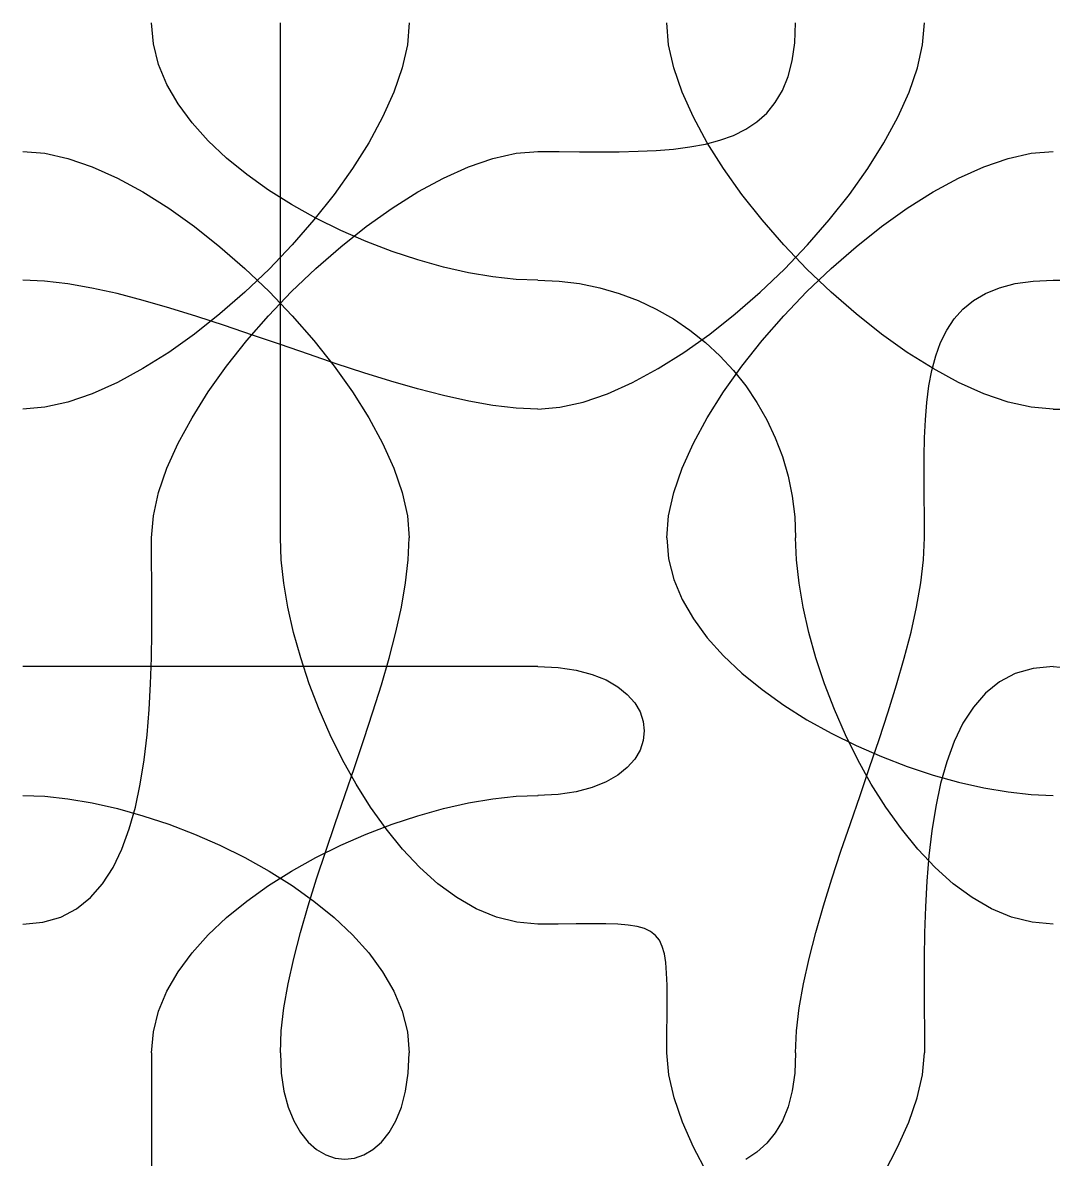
# Model space of a CAD drawing. Header units: metres. Extents: x -250 to 250, y -250 to 250.
# Drawn here: x -200 to -100, y 139.7 to 250 of the extents above; entities that cross this region are included whole.
import ezdxf

# ---------------------------------------------------------------- set-up
doc = ezdxf.new("R2010")
doc.units = ezdxf.units.M

msp = doc.modelspace()

# ---------------------------------------------------------------- linework, layer by layer
for p, q in [((-187.32608, 247.95746, -519.61523), (-187.49998, 250.00012, -519.61523)), ((-174.99991, 247.87415, -519.61523), (-174.99991, 250.00012, -519.61523)), ((-162.5, 250, -519.61523), (-162.6739, 247.8667, -519.61523)), ((-137.32608, 247.86682, -519.61523), (-137.49998, 250.00012, -519.61523)), ((-125.08328, 248.04791, -519.61523), (-125, 249.99994, -519.61523)), ((-112.67384, 247.86682, -519.61523), (-112.49992, 250.00012, -519.61523)), ((-186.82123, 245.95886, -519.61523), (-187.32608, 247.95746, -519.61523)), ((-174.99992, 245.63007, -519.61523), (-174.99991, 247.87415, -519.61523)), ((-162.6739, 247.8667, -519.61523), (-163.17874, 245.60876, -519.61523)), ((-136.82124, 245.60883, -519.61523), (-137.32608, 247.86682, -519.61523)), ((-125.32875, 246.30872, -519.61523), (-125.08328, 248.04791, -519.61523)), ((-113.178696, 245.60883, -519.61523), (-112.67384, 247.86682, -519.61523)), ((-125.72984, 244.77014, -519.61523), (-125.32875, 246.30872, -519.61523)), ((-186.01077, 244.01086, -519.61523), (-186.82123, 245.95886, -519.61523)), ((-174.99994, 243.281, -519.61523), (-174.99992, 245.63007, -519.61523)), ((-163.17874, 245.60876, -519.61523), (-163.98921, 243.2514, -519.61523)), ((-136.01077, 243.25146, -519.61523), (-136.82124, 245.60883, -519.61523)), ((-113.98917, 243.25146, -519.61523), (-113.178696, 245.60883, -519.61523)), ((-184.91998, 242.12006, -519.61523), (-186.01077, 244.01086, -519.61523)), ((-126.28, 243.41998, -519.61523), (-125.72984, 244.77014, -519.61523)), ((-174.99994, 240.84003, -519.61523), (-174.99994, 243.281, -519.61523)), ((-163.98921, 243.2514, -519.61523), (-165.07999, 240.82, -519.61523)), ((-134.92, 240.82007, -519.61523), (-136.01077, 243.25146, -519.61523)), ((-126.97266, 242.2461, -519.61523), (-126.28, 243.41998, -519.61523)), ((-115.079956, 240.82007, -519.61523), (-113.98917, 243.25146, -519.61523)), ((-183.5742, 240.29303, -519.61523), (-184.91998, 242.12006, -519.61523)), ((-127.801254, 241.23627, -519.61523), (-126.97266, 242.2461, -519.61523)), ((-174.99994, 238.32031, -519.61523), (-174.99994, 240.84003, -519.61523)), ((-165.07999, 240.82, -519.61523), (-166.42577, 238.33984, -519.61523)), ((-133.57422, 238.3399, -519.61523), (-134.92, 240.82007, -519.61523)), ((-128.75922, 240.3783, -519.61523), (-127.801254, 241.23627, -519.61523)), ((-116.425735, 238.3399, -519.61523), (-115.079956, 240.82007, -519.61523)), ((-181.99873, 238.53632, -519.61523), (-183.5742, 240.29303, -519.61523)), ((-131.03703, 239.06927, -519.61523), (-129.84, 239.66003, -519.61523)), ((-129.84, 239.66003, -519.61523), (-128.75922, 240.3783, -519.61523)), ((-180.2189, 236.85645, -519.61523), (-181.99873, 238.53632, -519.61523)), ((-174.99995, 235.73499, -519.61523), (-174.99994, 238.32031, -519.61523)), ((-166.42577, 238.33984, -519.61523), (-168.00124, 235.83624, -519.61523)), ((-133.7536, 238.22144, -519.61523), (-132.34375, 238.59381, -519.61523)), ((-131.99875, 235.8363, -519.61523), (-133.57422, 238.3399, -519.61523)), ((-132.34375, 238.59381, -519.61523), (-131.03703, 239.06927, -519.61523)), ((-118.001205, 235.8363, -519.61523), (-116.425735, 238.3399, -519.61523)), ((-200, 237.5, -519.61523), (-197.86673, 237.32611, -519.61523)), ((-197.86673, 237.32611, -519.61523), (-195.60875, 236.82129, -519.61523)), ((-154.39122, 236.82153, -519.61523), (-152.13324, 237.32642, -519.61523)), ((-152.13324, 237.32642, -519.61523), (-149.99995, 237.50037, -519.61523)), ((-150, 237.5, -519.61523), (-147.95734, 237.49268, -519.61523)), ((-147.95734, 237.49268, -519.61523), (-145.95874, 237.47876, -519.61523)), ((-145.95874, 237.47876, -519.61523), (-144.01077, 237.47046, -519.61523)), ((-144.01077, 237.47046, -519.61523), (-142.12, 237.47998, -519.61523)), ((-142.12, 237.47998, -519.61523), (-140.29297, 237.51953, -519.61523)), ((-140.29297, 237.51953, -519.61523), (-138.53625, 237.60126, -519.61523)), ((-138.53625, 237.60126, -519.61523), (-136.85641, 237.73737, -519.61523)), ((-136.85641, 237.73737, -519.61523), (-135.26001, 237.94, -519.61523)), ((-135.26001, 237.94, -519.61523), (-133.7536, 238.22144, -519.61523)), ((-104.391235, 236.82153, -519.61523), (-102.133255, 237.32642, -519.61523)), ((-102.133255, 237.32642, -519.61523), (-99.99997, 237.50037, -519.61523)), ((-195.60875, 236.82129, -519.61523), (-193.2514, 236.0108, -519.61523)), ((-178.25998, 235.26001, -519.61523), (-180.2189, 236.85645, -519.61523)), ((-156.74857, 236.01105, -519.61523), (-154.39122, 236.82153, -519.61523)), ((-106.74858, 236.01105, -519.61523), (-104.391235, 236.82153, -519.61523)), ((-193.2514, 236.0108, -519.61523), (-190.82, 234.92004, -519.61523)), ((-176.14734, 233.7536, -519.61523), (-178.25998, 235.26001, -519.61523)), ((-174.99997, 233.09717, -519.61523), (-174.99995, 235.73499, -519.61523)), ((-168.00124, 235.83624, -519.61523), (-169.78108, 233.33453, -519.61523)), ((-159.17998, 234.92023, -519.61523), (-156.74857, 236.01105, -519.61523)), ((-130.2189, 233.3346, -519.61523), (-131.99875, 235.8363, -519.61523)), ((-119.78105, 233.3346, -519.61523), (-118.001205, 235.8363, -519.61523)), ((-109.17999, 234.92023, -519.61523), (-106.74858, 236.01105, -519.61523)), ((-190.82, 234.92004, -519.61523), (-188.33984, 233.57428, -519.61523)), ((-161.66014, 233.5744, -519.61523), (-159.17998, 234.92023, -519.61523)), ((-111.66016, 233.5744, -519.61523), (-109.17999, 234.92023, -519.61523)), ((-188.33984, 233.57428, -519.61523), (-185.83624, 231.99884, -519.61523)), ((-173.90625, 232.34375, -519.61523), (-176.14734, 233.7536, -519.61523)), ((-174.99997, 230.41998, -519.61523), (-174.99997, 233.09717, -519.61523)), ((-169.78108, 233.33453, -519.61523), (-171.73999, 230.85999, -519.61523)), ((-164.16374, 231.9989, -519.61523), (-161.66014, 233.5744, -519.61523)), ((-128.26, 230.86005, -519.61523), (-130.2189, 233.3346, -519.61523)), ((-121.73996, 230.86005, -519.61523), (-119.78105, 233.3346, -519.61523)), ((-114.16376, 231.9989, -519.61523), (-111.66016, 233.5744, -519.61523)), ((-185.83624, 231.99884, -519.61523), (-183.33453, 230.219, -519.61523)), ((-171.56203, 231.03705, -519.61523), (-173.90625, 232.34375, -519.61523)), ((-166.66547, 230.21906, -519.61523), (-164.16374, 231.9989, -519.61523)), ((-116.66548, 230.21906, -519.61523), (-114.16376, 231.9989, -519.61523)), ((-171.73999, 230.85999, -519.61523), (-173.85265, 228.43799, -519.61523)), ((-169.14, 229.84003, -519.61523), (-171.56203, 231.03705, -519.61523)), ((-126.14734, 228.43799, -519.61523), (-128.26, 230.86005, -519.61523)), ((-123.852615, 228.43799, -519.61523), (-121.73996, 230.86005, -519.61523)), ((-183.33453, 230.219, -519.61523), (-180.86, 228.26007, -519.61523)), ((-174.99997, 227.71655, -519.61523), (-174.99997, 230.41998, -519.61523)), ((-169.14, 228.26013, -519.61523), (-166.66547, 230.21906, -519.61523)), ((-166.66547, 228.75922, -519.61523), (-169.14, 229.84003, -519.61523)), ((-119.140015, 228.26013, -519.61523), (-116.66548, 230.21906, -519.61523)), ((-173.85265, 228.43799, -519.61523), (-176.09373, 226.09381, -519.61523)), ((-164.16374, 227.80127, -519.61523), (-166.66547, 228.75922, -519.61523)), ((-123.90625, 226.09375, -519.61523), (-126.14734, 228.43799, -519.61523)), ((-126.09372, 226.09375, -519.61523), (-123.852615, 228.43799, -519.61523)), ((-180.86, 228.26007, -519.61523), (-178.43796, 226.1474, -519.61523)), ((-174.99998, 225, -519.61523), (-174.99997, 227.71655, -519.61523)), ((-171.56203, 226.14746, -519.61523), (-169.14, 228.26013, -519.61523)), ((-161.66016, 226.97266, -519.61523), (-164.16374, 227.80127, -519.61523)), ((-121.56204, 226.14746, -519.61523), (-119.140015, 228.26013, -519.61523)), ((-159.18001, 226.28003, -519.61523), (-161.66016, 226.97266, -519.61523)), ((-156.7486, 225.72986, -519.61523), (-159.18001, 226.28003, -519.61523)), ((-178.43796, 226.1474, -519.61523), (-176.09375, 223.90631, -519.61523)), ((-176.09373, 226.09381, -519.61523), (-178.43796, 223.85272, -519.61523)), ((-173.90625, 223.90637, -519.61523), (-171.56203, 226.14746, -519.61523)), ((-154.39125, 225.32874, -519.61523), (-156.7486, 225.72986, -519.61523)), ((-152.13329, 225.08325, -519.61523), (-154.39125, 225.32874, -519.61523)), ((-150, 225, -519.61523), (-152.13329, 225.08325, -519.61523)), ((-128.43794, 223.85266, -519.61523), (-126.09372, 226.09375, -519.61523)), ((-123.906265, 223.90637, -519.61523), (-121.56204, 226.14746, -519.61523)), ((-121.56203, 223.85266, -519.61523), (-123.90625, 226.09375, -519.61523)), ((-197.87402, 224.9096, -519.61523), (-199.99997, 225.00024, -519.61523)), ((-195.62997, 224.6502, -519.61523), (-197.87402, 224.9096, -519.61523)), ((-193.28091, 224.24084, -519.61523), (-195.62997, 224.6502, -519.61523)), ((-190.83997, 223.7002, -519.61523), (-193.28091, 224.24084, -519.61523)), ((-175, 222.28345, -519.61523), (-174.99998, 225, -519.61523)), ((-150, 225, -519.61523), (-147.95734, 224.91675, -519.61523)), ((-147.95734, 224.91675, -519.61523), (-145.95874, 224.67126, -519.61523)), ((-145.95874, 224.67126, -519.61523), (-144.01077, 224.27014, -519.61523)), ((-144.01077, 224.27014, -519.61523), (-142.12, 223.71997, -519.61523)), ((-106.579895, 223.72021, -519.61523), (-105.22974, 224.27039, -519.61523)), ((-105.22974, 224.27039, -519.61523), (-103.69113, 224.67151, -519.61523)), ((-103.69113, 224.67151, -519.61523), (-101.951904, 224.91699, -519.61523)), ((-101.951904, 224.91699, -519.61523), (-99.99986, 225.0003, -519.61523)), ((-100, 225, -519.61523), (-97.87407, 225, -519.61523)), ((-188.32028, 223.04706, -519.61523), (-190.83997, 223.7002, -519.61523)), ((-185.73499, 222.30017, -519.61523), (-188.32028, 223.04706, -519.61523)), ((-178.43796, 223.85272, -519.61523), (-180.85999, 221.74005, -519.61523)), ((-176.14734, 221.56213, -519.61523), (-173.90625, 223.90637, -519.61523)), ((-176.09375, 223.90631, -519.61523), (-173.85265, 221.56207, -519.61523)), ((-142.12, 223.71997, -519.61523), (-140.29297, 223.02734, -519.61523)), ((-140.29297, 223.02734, -519.61523), (-138.53625, 222.19873, -519.61523)), ((-130.85997, 221.73999, -519.61523), (-128.43794, 223.85266, -519.61523)), ((-126.147354, 221.56213, -519.61523), (-123.906265, 223.90637, -519.61523)), ((-119.14, 221.73999, -519.61523), (-121.56203, 223.85266, -519.61523)), ((-108.76367, 222.19891, -519.61523), (-107.753815, 223.02753, -519.61523)), ((-107.753815, 223.02753, -519.61523), (-106.579895, 223.72021, -519.61523)), ((-183.09717, 221.47827, -519.61523), (-185.73499, 222.30017, -519.61523)), ((-175, 219.58002, -519.61523), (-175, 222.28345, -519.61523)), ((-138.53625, 222.19873, -519.61523), (-136.85641, 221.24078, -519.61523)), ((-109.62164, 221.2409, -519.61523), (-108.76367, 222.19891, -519.61523)), ((-180.85999, 221.74005, -519.61523), (-183.3345, 219.78113, -519.61523)), ((-180.41998, 220.60016, -519.61523), (-183.09717, 221.47827, -519.61523)), ((-178.26, 219.14008, -519.61523), (-176.14734, 221.56213, -519.61523)), ((-173.85265, 221.56207, -519.61523), (-171.73999, 219.14008, -519.61523)), ((-136.85641, 221.24078, -519.61523), (-135.26001, 220.16003, -519.61523)), ((-133.3345, 219.78107, -519.61523), (-130.85997, 221.73999, -519.61523)), ((-128.26001, 219.14008, -519.61523), (-126.147354, 221.56213, -519.61523)), ((-116.66547, 219.78107, -519.61523), (-119.14, 221.73999, -519.61523)), ((-110.339935, 220.1601, -519.61523), (-109.62164, 221.2409, -519.61523)), ((-183.3345, 219.78113, -519.61523), (-185.83621, 218.00128, -519.61523)), ((-177.71655, 219.68451, -519.61523), (-180.41998, 220.60016, -519.61523)), ((-174.99998, 218.75012, -519.61523), (-177.71655, 219.68451, -519.61523)), ((-175, 216.90283, -519.61523), (-175, 219.58002, -519.61523)), ((-135.83623, 218.00122, -519.61523), (-133.3345, 219.78107, -519.61523)), ((-135.26001, 220.16003, -519.61523), (-133.7536, 218.96301, -519.61523)), ((-114.16374, 218.00122, -519.61523), (-116.66547, 219.78107, -519.61523)), ((-110.930725, 218.96307, -519.61523), (-110.339935, 220.1601, -519.61523)), ((-180.2189, 216.66553, -519.61523), (-178.26, 219.14008, -519.61523)), ((-172.28342, 217.81573, -519.61523), (-174.99998, 218.75012, -519.61523)), ((-171.73999, 219.14008, -519.61523), (-169.78108, 216.66553, -519.61523)), ((-133.7536, 218.96301, -519.61523), (-132.34375, 217.65631, -519.61523)), ((-130.21892, 216.66553, -519.61523), (-128.26001, 219.14008, -519.61523)), ((-111.406204, 217.65631, -519.61523), (-110.930725, 218.96307, -519.61523)), ((-185.83621, 218.00128, -519.61523), (-188.33981, 216.42584, -519.61523)), ((-169.57999, 216.90009, -519.61523), (-172.28342, 217.81573, -519.61523)), ((-138.33983, 216.42572, -519.61523), (-135.83623, 218.00122, -519.61523)), ((-132.34375, 217.65631, -519.61523), (-131.03703, 216.24646, -519.61523)), ((-111.66016, 216.42572, -519.61523), (-114.16374, 218.00122, -519.61523)), ((-111.77855, 216.24646, -519.61523), (-111.406204, 217.65631, -519.61523)), ((-188.33981, 216.42584, -519.61523), (-190.81995, 215.08008, -519.61523)), ((-181.99875, 214.16382, -519.61523), (-180.2189, 216.66553, -519.61523)), ((-175, 214.26501, -519.61523), (-175, 216.90283, -519.61523)), ((-169.78108, 216.66553, -519.61523), (-168.00124, 214.16382, -519.61523)), ((-166.9028, 216.02197, -519.61523), (-169.57999, 216.90009, -519.61523)), ((-140.81999, 215.07996, -519.61523), (-138.33983, 216.42572, -519.61523)), ((-131.99876, 214.16382, -519.61523), (-130.21892, 216.66553, -519.61523)), ((-131.03703, 216.24646, -519.61523), (-129.84, 214.74005, -519.61523)), ((-112.05997, 214.74005, -519.61523), (-111.77855, 216.24646, -519.61523)), ((-109.18001, 215.07996, -519.61523), (-111.66016, 216.42572, -519.61523)), ((-164.26498, 215.20007, -519.61523), (-166.9028, 216.02197, -519.61523)), ((-161.67967, 214.45319, -519.61523), (-164.26498, 215.20007, -519.61523)), ((-190.81995, 215.08008, -519.61523), (-193.25136, 213.98932, -519.61523)), ((-183.57422, 211.66022, -519.61523), (-181.99875, 214.16382, -519.61523)), ((-175, 211.67972, -519.61523), (-175, 214.26501, -519.61523)), ((-168.00124, 214.16382, -519.61523), (-166.42577, 211.66022, -519.61523)), ((-159.15999, 213.80005, -519.61523), (-161.67967, 214.45319, -519.61523)), ((-143.2514, 213.9892, -519.61523), (-140.81999, 215.07996, -519.61523)), ((-133.57423, 211.66022, -519.61523), (-131.99876, 214.16382, -519.61523)), ((-129.84, 214.74005, -519.61523), (-128.75922, 213.14368, -519.61523)), ((-112.262634, 213.14362, -519.61523), (-112.05997, 214.74005, -519.61523)), ((-106.7486, 213.9892, -519.61523), (-109.18001, 215.07996, -519.61523)), ((-195.6087, 213.17883, -519.61523), (-197.86667, 212.67401, -519.61523)), ((-193.25136, 213.98932, -519.61523), (-195.6087, 213.17883, -519.61523)), ((-156.71906, 213.2594, -519.61523), (-159.15999, 213.80005, -519.61523)), ((-154.37, 212.85004, -519.61523), (-156.71906, 213.2594, -519.61523)), ((-147.86671, 212.67389, -519.61523), (-145.60875, 213.17871, -519.61523)), ((-145.60875, 213.17871, -519.61523), (-143.2514, 213.9892, -519.61523)), ((-128.75922, 213.14368, -519.61523), (-127.801254, 211.46384, -519.61523)), ((-112.39873, 211.46378, -519.61523), (-112.262634, 213.14362, -519.61523)), ((-104.39125, 213.17871, -519.61523), (-106.7486, 213.9892, -519.61523)), ((-102.133286, 212.67389, -519.61523), (-104.39125, 213.17871, -519.61523)), ((-197.86667, 212.67401, -519.61523), (-199.99994, 212.50012, -519.61523)), ((-152.12593, 212.59064, -519.61523), (-154.37, 212.85004, -519.61523)), ((-150, 212.5, -519.61523), (-152.12593, 212.59064, -519.61523)), ((-150, 212.5, -519.61523), (-147.86671, 212.67389, -519.61523)), ((-100, 212.5, -519.61523), (-102.133286, 212.67389, -519.61523)), ((-100, 212.5, -519.61523), (-97.87407, 212.5, -519.61523)), ((-184.92, 209.18005, -519.61523), (-183.57422, 211.66022, -519.61523)), ((-175, 209.16003, -519.61523), (-175, 211.67972, -519.61523)), ((-166.42577, 211.66022, -519.61523), (-165.07999, 209.18005, -519.61523)), ((-134.92001, 209.18005, -519.61523), (-133.57423, 211.66022, -519.61523)), ((-127.801254, 211.46384, -519.61523), (-126.97266, 209.70712, -519.61523)), ((-112.48045, 209.70703, -519.61523), (-112.39873, 211.46378, -519.61523)), ((-126.97266, 209.70712, -519.61523), (-126.28, 207.8801, -519.61523)), ((-112.51999, 207.88, -519.61523), (-112.48045, 209.70703, -519.61523)), ((-186.01077, 206.74863, -519.61523), (-184.92, 209.18005, -519.61523)), ((-175, 206.71909, -519.61523), (-175, 209.16003, -519.61523)), ((-165.07999, 209.18005, -519.61523), (-163.98921, 206.74866, -519.61523)), ((-136.01079, 206.74863, -519.61523), (-134.92001, 209.18005, -519.61523)), ((-126.28, 207.8801, -519.61523), (-125.72984, 205.98932, -519.61523)), ((-112.529526, 205.98923, -519.61523), (-112.51999, 207.88, -519.61523)), ((-186.82126, 204.39127, -519.61523), (-186.01077, 206.74863, -519.61523)), ((-175, 204.37003, -519.61523), (-175, 206.71909, -519.61523)), ((-163.98921, 206.74866, -519.61523), (-163.17874, 204.39133, -519.61523)), ((-136.82126, 204.39127, -519.61523), (-136.01079, 206.74863, -519.61523)), ((-125.72984, 205.98932, -519.61523), (-125.32875, 204.04135, -519.61523)), ((-112.52124, 204.04126, -519.61523), (-112.529526, 205.98923, -519.61523)), ((-187.3261, 202.1333, -519.61523), (-186.82126, 204.39127, -519.61523)), ((-175, 202.12595, -519.61523), (-175, 204.37003, -519.61523)), ((-163.17874, 204.39133, -519.61523), (-162.6739, 202.13336, -519.61523)), ((-137.3261, 202.1333, -519.61523), (-136.82126, 204.39127, -519.61523)), ((-125.32875, 204.04135, -519.61523), (-125.08328, 202.04276, -519.61523)), ((-112.50734, 202.04266, -519.61523), (-112.52124, 204.04126, -519.61523)), ((-187.5, 200, -519.61523), (-187.3261, 202.1333, -519.61523)), ((-175, 200, -519.61523), (-175, 202.12595, -519.61523)), ((-162.6739, 202.13336, -519.61523), (-162.5, 200.00009, -519.61523)), ((-137.5, 200, -519.61523), (-137.3261, 202.1333, -519.61523)), ((-125.08328, 202.04276, -519.61523), (-125, 200.00012, -519.61523)), ((-112.5, 200, -519.61523), (-112.50734, 202.04266, -519.61523)), ((-187.49261, 197.86694, -519.61523), (-187.49997, 200.00024, -519.61523)), ((-174.9167, 197.86694, -519.61523), (-174.99998, 200.00024, -519.61523)), ((-162.59053, 197.87433, -519.61523), (-162.4999, 200.0003, -519.61523)), ((-137.5, 200, -519.61523), (-137.3261, 197.95734, -519.61523)), ((-124.9167, 197.86694, -519.61523), (-124.999985, 200.00024, -519.61523)), ((-112.59061, 197.87433, -519.61523), (-112.49997, 200.0003, -519.61523)), ((-187.47873, 195.60895, -519.61523), (-187.49261, 197.86694, -519.61523)), ((-174.67123, 195.60895, -519.61523), (-174.9167, 197.86694, -519.61523)), ((-162.84991, 195.63025, -519.61523), (-162.59053, 197.87433, -519.61523)), ((-137.3261, 197.95734, -519.61523), (-136.82126, 195.95874, -519.61523)), ((-124.671234, 195.60895, -519.61523), (-124.9167, 197.86694, -519.61523)), ((-112.84999, 195.63025, -519.61523), (-112.59061, 197.87433, -519.61523)), ((-187.47044, 193.25159, -519.61523), (-187.47873, 195.60895, -519.61523)), ((-174.27014, 193.25159, -519.61523), (-174.67123, 195.60895, -519.61523)), ((-163.2593, 193.28116, -519.61523), (-162.84991, 195.63025, -519.61523)), ((-136.82126, 195.95874, -519.61523), (-136.01079, 194.01077, -519.61523)), ((-124.27014, 193.25159, -519.61523), (-124.671234, 195.60895, -519.61523)), ((-113.25937, 193.28116, -519.61523), (-112.84999, 195.63025, -519.61523)), ((-187.47998, 190.82016, -519.61523), (-187.47044, 193.25159, -519.61523)), ((-173.71999, 190.82016, -519.61523), (-174.27014, 193.25159, -519.61523)), ((-163.79993, 190.84021, -519.61523), (-163.2593, 193.28116, -519.61523)), ((-136.01079, 194.01077, -519.61523), (-134.92001, 192.12, -519.61523)), ((-123.719986, 190.82016, -519.61523), (-124.27014, 193.25159, -519.61523)), ((-113.8, 190.84021, -519.61523), (-113.25937, 193.28116, -519.61523)), ((-134.92001, 192.12, -519.61523), (-133.57423, 190.29297, -519.61523)), ((-187.5195, 188.34, -519.61523), (-187.47998, 190.82016, -519.61523)), ((-173.02733, 188.34, -519.61523), (-173.71999, 190.82016, -519.61523)), ((-164.45306, 188.3205, -519.61523), (-163.79993, 190.84021, -519.61523)), ((-133.57423, 190.29297, -519.61523), (-131.99876, 188.53625, -519.61523)), ((-123.02733, 188.34, -519.61523), (-123.719986, 190.82016, -519.61523)), ((-114.453125, 188.3205, -519.61523), (-113.8, 190.84021, -519.61523)), ((-187.60123, 185.8364, -519.61523), (-187.5195, 188.34, -519.61523)), ((-172.19873, 185.8364, -519.61523), (-173.02733, 188.34, -519.61523)), ((-165.19995, 185.73517, -519.61523), (-164.45306, 188.3205, -519.61523)), ((-131.99876, 188.53625, -519.61523), (-130.21892, 186.85641, -519.61523)), ((-122.19873, 185.8364, -519.61523), (-123.02733, 188.34, -519.61523)), ((-115.2, 185.73517, -519.61523), (-114.453125, 188.3205, -519.61523)), ((-197.87402, 187.50021, -519.61523), (-199.99997, 187.50024, -519.61523)), ((-195.62997, 187.50018, -519.61523), (-197.87402, 187.50021, -519.61523)), ((-193.28091, 187.50015, -519.61523), (-195.62997, 187.50018, -519.61523)), ((-190.83997, 187.50012, -519.61523), (-193.28091, 187.50015, -519.61523)), ((-188.32028, 187.50009, -519.61523), (-190.83997, 187.50012, -519.61523)), ((-185.73499, 187.50006, -519.61523), (-188.32028, 187.50009, -519.61523)), ((-183.09717, 187.50003, -519.61523), (-185.73499, 187.50006, -519.61523)), ((-180.41998, 187.5, -519.61523), (-183.09717, 187.50003, -519.61523)), ((-177.71655, 187.5, -519.61523), (-180.41998, 187.5, -519.61523)), ((-174.99998, 187.5, -519.61523), (-177.71655, 187.5, -519.61523)), ((-172.28342, 187.5, -519.61523), (-174.99998, 187.5, -519.61523)), ((-169.57999, 187.5, -519.61523), (-172.28342, 187.5, -519.61523)), ((-166.9028, 187.5, -519.61523), (-169.57999, 187.5, -519.61523)), ((-164.26498, 187.5, -519.61523), (-166.9028, 187.5, -519.61523)), ((-161.67967, 187.5, -519.61523), (-164.26498, 187.5, -519.61523)), ((-159.15999, 187.5, -519.61523), (-161.67967, 187.5, -519.61523)), ((-156.71906, 187.5, -519.61523), (-159.15999, 187.5, -519.61523)), ((-154.37, 187.5, -519.61523), (-156.71906, 187.5, -519.61523)), ((-152.12593, 187.5, -519.61523), (-154.37, 187.5, -519.61523)), ((-150, 187.5, -519.61523), (-152.12593, 187.5, -519.61523)), ((-150, 187.5, -519.61523), (-148.04062, 187.4094, -519.61523)), ((-148.04062, 187.4094, -519.61523), (-146.28749, 187.15002, -519.61523)), ((-146.28749, 187.15002, -519.61523), (-144.74062, 186.74066, -519.61523)), ((-144.74062, 186.74066, -519.61523), (-143.4, 186.20004, -519.61523)), ((-130.21892, 186.85641, -519.61523), (-128.26001, 185.26001, -519.61523)), ((-103.69124, 186.82126, -519.61523), (-105.22983, 186.0108, -519.61523)), ((-101.95203, 187.32611, -519.61523), (-103.69124, 186.82126, -519.61523)), ((-100, 187.5, -519.61523), (-101.95203, 187.32611, -519.61523)), ((-100, 187.5, -519.61523), (-97.95735, 187.32611, -519.61523)), ((-187.73732, 183.33466, -519.61523), (-187.60123, 185.8364, -519.61523)), ((-171.24077, 183.33466, -519.61523), (-172.19873, 185.8364, -519.61523)), ((-166.02184, 183.09735, -519.61523), (-165.19995, 185.73517, -519.61523)), ((-143.4, 186.20004, -519.61523), (-142.26562, 185.54694, -519.61523)), ((-142.26562, 185.54694, -519.61523), (-141.3375, 184.80008, -519.61523)), ((-121.24077, 183.33466, -519.61523), (-122.19873, 185.8364, -519.61523)), ((-116.02188, 183.09735, -519.61523), (-115.2, 185.73517, -519.61523)), ((-105.22983, 186.0108, -519.61523), (-106.57999, 184.92004, -519.61523)), ((-141.3375, 184.80008, -519.61523), (-140.61562, 183.97821, -519.61523)), ((-128.26001, 185.26001, -519.61523), (-126.147354, 183.7536, -519.61523)), ((-106.57999, 184.92004, -519.61523), (-107.75389, 183.57428, -519.61523)), ((-187.93997, 180.8601, -519.61523), (-187.73732, 183.33466, -519.61523)), ((-170.15999, 180.8601, -519.61523), (-171.24077, 183.33466, -519.61523)), ((-140.61562, 183.97821, -519.61523), (-140.09999, 183.1001, -519.61523)), ((-126.147354, 183.7536, -519.61523), (-123.906265, 182.34375, -519.61523)), ((-120.15999, 180.8601, -519.61523), (-121.24077, 183.33466, -519.61523)), ((-107.75389, 183.57428, -519.61523), (-108.76373, 181.99881, -519.61523)), ((-166.89996, 180.42014, -519.61523), (-166.02184, 183.09735, -519.61523)), ((-140.09999, 183.1001, -519.61523), (-139.79062, 182.18448, -519.61523)), ((-139.79062, 182.18448, -519.61523), (-139.6875, 181.25012, -519.61523)), ((-123.906265, 182.34375, -519.61523), (-121.56204, 181.03705, -519.61523)), ((-116.90001, 180.42014, -519.61523), (-116.02188, 183.09735, -519.61523)), ((-139.6875, 181.25012, -519.61523), (-139.79062, 180.31577, -519.61523)), ((-121.56204, 181.03705, -519.61523), (-119.140015, 179.84003, -519.61523)), ((-108.76373, 181.99881, -519.61523), (-109.621704, 180.21896, -519.61523)), ((-188.22139, 178.43808, -519.61523), (-187.93997, 180.8601, -519.61523)), ((-168.96295, 178.43808, -519.61523), (-170.15999, 180.8601, -519.61523)), ((-167.8156, 177.71667, -519.61523), (-166.89996, 180.42014, -519.61523)), ((-139.79062, 180.31577, -519.61523), (-140.09999, 179.40015, -519.61523)), ((-118.96295, 178.43808, -519.61523), (-120.15999, 180.8601, -519.61523)), ((-119.140015, 179.84003, -519.61523), (-116.66548, 178.75925, -519.61523)), ((-117.81564, 177.71667, -519.61523), (-116.90001, 180.42014, -519.61523)), ((-109.621704, 180.21896, -519.61523), (-110.33998, 178.26007, -519.61523)), ((-140.09999, 179.40015, -519.61523), (-140.61562, 178.52203, -519.61523)), ((-116.66548, 178.75925, -519.61523), (-114.16376, 177.8013, -519.61523)), ((-188.59373, 176.09384, -519.61523), (-188.22139, 178.43808, -519.61523)), ((-167.65623, 176.09384, -519.61523), (-168.96295, 178.43808, -519.61523)), ((-168.74997, 175.00009, -519.61523), (-167.8156, 177.71667, -519.61523)), ((-141.3375, 177.70016, -519.61523), (-142.26561, 176.95331, -519.61523)), ((-140.61562, 178.52203, -519.61523), (-141.3375, 177.70016, -519.61523)), ((-117.656235, 176.09384, -519.61523), (-118.96295, 178.43808, -519.61523)), ((-118.750015, 175.00009, -519.61523), (-117.81564, 177.71667, -519.61523)), ((-114.16376, 177.8013, -519.61523), (-111.66016, 176.97272, -519.61523)), ((-110.33998, 178.26007, -519.61523), (-110.930756, 176.14743, -519.61523)), ((-142.26561, 176.95331, -519.61523), (-143.39998, 176.3002, -519.61523)), ((-111.66016, 176.97272, -519.61523), (-109.17999, 176.28006, -519.61523)), ((-189.06921, 173.85275, -519.61523), (-188.59373, 176.09384, -519.61523)), ((-166.2464, 173.85275, -519.61523), (-167.65623, 176.09384, -519.61523)), ((-144.7406, 175.75961, -519.61523), (-146.28748, 175.35025, -519.61523)), ((-143.39998, 176.3002, -519.61523), (-144.7406, 175.75961, -519.61523)), ((-116.2464, 173.85275, -519.61523), (-117.656235, 176.09384, -519.61523)), ((-110.930756, 176.14743, -519.61523), (-111.40622, 173.90634, -519.61523)), ((-109.17999, 176.28006, -519.61523), (-106.74858, 175.72992, -519.61523)), ((-106.74858, 175.72992, -519.61523), (-104.391235, 175.32883, -519.61523)), ((-200, 175, -519.61523), (-197.86673, 174.91672, -519.61523)), ((-197.86673, 174.91672, -519.61523), (-195.60875, 174.67126, -519.61523)), ((-195.60875, 174.67126, -519.61523), (-193.2514, 174.27017, -519.61523)), ((-169.68434, 172.28351, -519.61523), (-168.74997, 175.00009, -519.61523)), ((-156.74857, 174.2703, -519.61523), (-154.39122, 174.67142, -519.61523)), ((-154.39122, 174.67142, -519.61523), (-152.13324, 174.91693, -519.61523)), ((-152.13324, 174.91693, -519.61523), (-149.99995, 175.00024, -519.61523)), ((-148.0406, 175.09091, -519.61523), (-149.99997, 175.0003, -519.61523)), ((-146.28748, 175.35025, -519.61523), (-148.0406, 175.09091, -519.61523)), ((-119.68439, 172.28351, -519.61523), (-118.750015, 175.00009, -519.61523)), ((-104.391235, 175.32883, -519.61523), (-102.133255, 175.08337, -519.61523)), ((-102.133255, 175.08337, -519.61523), (-99.99997, 175.00012, -519.61523)), ((-193.2514, 174.27017, -519.61523), (-190.82, 173.72003, -519.61523)), ((-190.82, 173.72003, -519.61523), (-188.33984, 173.02737, -519.61523)), ((-189.65999, 171.74008, -519.61523), (-189.06921, 173.85275, -519.61523)), ((-164.73999, 171.74008, -519.61523), (-166.2464, 173.85275, -519.61523)), ((-161.66014, 173.02744, -519.61523), (-159.17998, 173.72012, -519.61523)), ((-159.17998, 173.72012, -519.61523), (-156.74857, 174.2703, -519.61523)), ((-114.73999, 171.74008, -519.61523), (-116.2464, 173.85275, -519.61523)), ((-111.40622, 173.90634, -519.61523), (-111.778564, 171.56213, -519.61523)), ((-188.33984, 173.02737, -519.61523), (-185.83624, 172.19879, -519.61523)), ((-185.83624, 172.19879, -519.61523), (-183.33453, 171.24081, -519.61523)), ((-170.59998, 169.58005, -519.61523), (-169.68434, 172.28351, -519.61523)), ((-166.66547, 171.24084, -519.61523), (-164.16374, 172.19882, -519.61523)), ((-164.16374, 172.19882, -519.61523), (-161.66014, 173.02744, -519.61523)), ((-120.60002, 169.58005, -519.61523), (-119.68439, 172.28351, -519.61523)), ((-190.37827, 169.78116, -519.61523), (-189.65999, 171.74008, -519.61523)), ((-183.33453, 171.24081, -519.61523), (-180.86, 170.16003, -519.61523)), ((-169.14, 170.16003, -519.61523), (-166.66547, 171.24084, -519.61523)), ((-163.14359, 169.78116, -519.61523), (-164.73999, 171.74008, -519.61523)), ((-113.143585, 169.78116, -519.61523), (-114.73999, 171.74008, -519.61523)), ((-111.778564, 171.56213, -519.61523), (-112.05997, 169.1401, -519.61523)), ((-180.86, 170.16003, -519.61523), (-178.43796, 168.96301, -519.61523)), ((-171.56203, 168.96298, -519.61523), (-169.14, 170.16003, -519.61523)), ((-191.23624, 168.00131, -519.61523), (-190.37827, 169.78116, -519.61523)), ((-178.43796, 168.96301, -519.61523), (-176.09375, 167.65628, -519.61523)), ((-173.90625, 167.65625, -519.61523), (-171.56203, 168.96298, -519.61523)), ((-171.4781, 166.90286, -519.61523), (-170.59998, 169.58005, -519.61523)), ((-161.46375, 168.00131, -519.61523), (-163.14359, 169.78116, -519.61523)), ((-121.47815, 166.90286, -519.61523), (-120.60002, 169.58005, -519.61523)), ((-111.463745, 168.00131, -519.61523), (-113.143585, 169.78116, -519.61523)), ((-112.05997, 169.1401, -519.61523), (-112.26262, 166.66559, -519.61523)), ((-192.2461, 166.42584, -519.61523), (-191.23624, 168.00131, -519.61523)), ((-159.70703, 166.42584, -519.61523), (-161.46375, 168.00131, -519.61523)), ((-109.70703, 166.42584, -519.61523), (-111.463745, 168.00131, -519.61523)), ((-176.14734, 166.2464, -519.61523), (-173.90625, 167.65625, -519.61523)), ((-176.09375, 167.65628, -519.61523), (-173.85265, 166.24643, -519.61523)), ((-172.29999, 164.26505, -519.61523), (-171.4781, 166.90286, -519.61523)), ((-122.30002, 164.26505, -519.61523), (-121.47815, 166.90286, -519.61523)), ((-112.26262, 166.66559, -519.61523), (-112.39871, 164.16388, -519.61523)), ((-193.41998, 165.08005, -519.61523), (-192.2461, 166.42584, -519.61523)), ((-178.26, 164.73999, -519.61523), (-176.14734, 166.2464, -519.61523)), ((-173.85265, 166.24643, -519.61523), (-171.73999, 164.74002, -519.61523)), ((-157.88, 165.08005, -519.61523), (-159.70703, 166.42584, -519.61523)), ((-107.880005, 165.08005, -519.61523), (-109.70703, 166.42584, -519.61523)), ((-194.77014, 163.98926, -519.61523), (-193.41998, 165.08005, -519.61523)), ((-180.2189, 163.14359, -519.61523), (-178.26, 164.73999, -519.61523)), ((-171.73999, 164.74002, -519.61523), (-169.78108, 163.14362, -519.61523)), ((-155.98923, 163.98926, -519.61523), (-157.88, 165.08005, -519.61523)), ((-105.98923, 163.98926, -519.61523), (-107.880005, 165.08005, -519.61523)), ((-196.30875, 163.17877, -519.61523), (-194.77014, 163.98926, -519.61523)), ((-173.04686, 161.67972, -519.61523), (-172.29999, 164.26505, -519.61523)), ((-154.04126, 163.17877, -519.61523), (-155.98923, 163.98926, -519.61523)), ((-123.04689, 161.67972, -519.61523), (-122.30002, 164.26505, -519.61523)), ((-112.39871, 164.16388, -519.61523), (-112.48042, 161.66031, -519.61523)), ((-104.04126, 163.17877, -519.61523), (-105.98923, 163.98926, -519.61523)), ((-200, 162.5, -519.61523), (-198.04797, 162.67392, -519.61523)), ((-198.04797, 162.67392, -519.61523), (-196.30875, 163.17877, -519.61523)), ((-181.99875, 161.46375, -519.61523), (-180.2189, 163.14359, -519.61523)), ((-169.78108, 163.14362, -519.61523), (-168.00124, 161.46378, -519.61523)), ((-152.04266, 162.67392, -519.61523), (-154.04126, 163.17877, -519.61523)), ((-150, 162.5, -519.61523), (-152.04266, 162.67392, -519.61523)), ((-148.04794, 162.50754, -519.61523), (-149.99997, 162.50021, -519.61523)), ((-146.30873, 162.52142, -519.61523), (-148.04794, 162.50754, -519.61523)), ((-144.77014, 162.5297, -519.61523), (-146.30873, 162.52142, -519.61523)), ((-143.41998, 162.52014, -519.61523), (-144.77014, 162.5297, -519.61523)), ((-142.24608, 162.48059, -519.61523), (-143.41998, 162.52014, -519.61523)), ((-141.23624, 162.39886, -519.61523), (-142.24608, 162.48059, -519.61523)), ((-140.37827, 162.26276, -519.61523), (-141.23624, 162.39886, -519.61523)), ((-139.65999, 162.06009, -519.61523), (-140.37827, 162.26276, -519.61523)), ((-102.04266, 162.67392, -519.61523), (-104.04126, 163.17877, -519.61523)), ((-100, 162.5, -519.61523), (-102.04266, 162.67392, -519.61523)), ((-183.57422, 159.70703, -519.61523), (-181.99875, 161.46375, -519.61523)), ((-173.69998, 159.16003, -519.61523), (-173.04686, 161.67972, -519.61523)), ((-168.00124, 161.46378, -519.61523), (-166.42577, 159.70706, -519.61523)), ((-139.06921, 161.77866, -519.61523), (-139.65999, 162.06009, -519.61523)), ((-138.59375, 161.40631, -519.61523), (-139.06921, 161.77866, -519.61523)), ((-138.2214, 160.93085, -519.61523), (-138.59375, 161.40631, -519.61523)), ((-123.70001, 159.16003, -519.61523), (-123.04689, 161.67972, -519.61523)), ((-112.48042, 161.66031, -519.61523), (-112.51994, 159.18018, -519.61523)), ((-137.94, 160.34006, -519.61523), (-138.2214, 160.93085, -519.61523)), ((-137.73735, 159.62177, -519.61523), (-137.94, 160.34006, -519.61523)), ((-184.92, 157.88, -519.61523), (-183.57422, 159.70703, -519.61523)), ((-174.24062, 156.71909, -519.61523), (-173.69998, 159.16003, -519.61523)), ((-166.42577, 159.70706, -519.61523), (-165.07999, 157.88004, -519.61523)), ((-137.60126, 158.7638, -519.61523), (-137.73735, 159.62177, -519.61523)), ((-124.24063, 156.71909, -519.61523), (-123.70001, 159.16003, -519.61523)), ((-112.51994, 159.18018, -519.61523), (-112.529465, 156.74878, -519.61523)), ((-186.01077, 155.98923, -519.61523), (-184.92, 157.88, -519.61523)), ((-165.07999, 157.88004, -519.61523), (-163.98921, 155.98926, -519.61523)), ((-137.51955, 157.75394, -519.61523), (-137.60126, 158.7638, -519.61523)), ((-174.65, 154.37003, -519.61523), (-174.24062, 156.71909, -519.61523)), ((-137.48001, 156.58002, -519.61523), (-137.51955, 157.75394, -519.61523)), ((-124.65001, 154.37003, -519.61523), (-124.24063, 156.71909, -519.61523)), ((-112.529465, 156.74878, -519.61523), (-112.52118, 154.39145, -519.61523)), ((-186.82126, 154.04126, -519.61523), (-186.01077, 155.98923, -519.61523)), ((-163.98921, 155.98926, -519.61523), (-163.17874, 154.04129, -519.61523)), ((-137.47047, 155.22986, -519.61523), (-137.48001, 156.58002, -519.61523)), ((-137.47876, 153.69125, -519.61523), (-137.47047, 155.22986, -519.61523)), ((-187.3261, 152.04266, -519.61523), (-186.82126, 154.04126, -519.61523)), ((-174.90936, 152.12595, -519.61523), (-174.65, 154.37003, -519.61523)), ((-163.17874, 154.04129, -519.61523), (-162.6739, 152.0427, -519.61523)), ((-137.49266, 151.95203, -519.61523), (-137.47876, 153.69125, -519.61523)), ((-124.90938, 152.12595, -519.61523), (-124.65001, 154.37003, -519.61523)), ((-112.52118, 154.39145, -519.61523), (-112.50726, 152.13348, -519.61523)), ((-187.5, 150, -519.61523), (-187.3261, 152.04266, -519.61523)), ((-175, 150, -519.61523), (-174.90936, 152.12595, -519.61523)), ((-162.6739, 152.0427, -519.61523), (-162.5, 150.00003, -519.61523)), ((-137.5, 150, -519.61523), (-137.49266, 151.95203, -519.61523)), ((-125, 150, -519.61523), (-124.90938, 152.12595, -519.61523)), ((-112.50726, 152.13348, -519.61523), (-112.49991, 150.00021, -519.61523)), ((-187.5, 150, -519.61523), (-187.5, 147.87405, -519.61523)), ((-175, 150, -519.61523), (-174.90936, 148.04062, -519.61523)), ((-162.59053, 148.04062, -519.61523), (-162.4999, 150, -519.61523)), ((-137.3187, 147.87408, -519.61523), (-137.49994, 150.00003, -519.61523)), ((-125, 150, -519.61523), (-125.08328, 148.04797, -519.61523)), ((-112.68117, 147.87408, -519.61523), (-112.49991, 150.00003, -519.61523)), ((-187.5, 147.87405, -519.61523), (-187.5, 145.63, -519.61523)), ((-174.90936, 148.04062, -519.61523), (-174.65, 146.2875, -519.61523)), ((-162.84991, 146.2875, -519.61523), (-162.59053, 148.04062, -519.61523)), ((-136.79994, 145.63, -519.61523), (-137.3187, 147.87408, -519.61523)), ((-125.08328, 148.04797, -519.61523), (-125.32875, 146.30875, -519.61523)), ((-113.19992, 145.63, -519.61523), (-112.68117, 147.87408, -519.61523)), ((-174.65, 146.2875, -519.61523), (-174.24062, 144.74063, -519.61523)), ((-163.2593, 144.74063, -519.61523), (-162.84991, 146.2875, -519.61523)), ((-125.32875, 146.30875, -519.61523), (-125.72984, 144.77014, -519.61523)), ((-187.5, 145.63, -519.61523), (-187.5, 143.28094, -519.61523)), ((-174.24062, 144.74063, -519.61523), (-173.69998, 143.4, -519.61523)), ((-163.79993, 143.4, -519.61523), (-163.2593, 144.74063, -519.61523)), ((-135.9812, 143.28094, -519.61523), (-136.79994, 145.63, -519.61523)), ((-125.72984, 144.77014, -519.61523), (-126.28, 143.41998, -519.61523)), ((-114.01868, 143.28094, -519.61523), (-113.19992, 145.63, -519.61523)), ((-187.5, 143.28094, -519.61523), (-187.5, 140.84, -519.61523)), ((-173.69998, 143.4, -519.61523), (-173.04686, 142.26562, -519.61523)), ((-164.45306, 142.26562, -519.61523), (-163.79993, 143.4, -519.61523)), ((-134.89995, 140.84, -519.61523), (-135.9812, 143.28094, -519.61523)), ((-126.28, 143.41998, -519.61523), (-126.97266, 142.2461, -519.61523)), ((-115.09993, 140.84, -519.61523), (-114.01868, 143.28094, -519.61523)), ((-173.04686, 142.26562, -519.61523), (-172.29999, 141.3375, -519.61523)), ((-172.29999, 141.3375, -519.61523), (-171.4781, 140.61563, -519.61523)), ((-166.02184, 140.61563, -519.61523), (-165.19995, 141.3375, -519.61523)), ((-165.19995, 141.3375, -519.61523), (-164.45306, 142.26562, -519.61523)), ((-127.801254, 141.23627, -519.61523), (-128.75922, 140.3783, -519.61523)), ((-126.97266, 142.2461, -519.61523), (-127.801254, 141.23627, -519.61523)), ((-187.5, 140.84, -519.61523), (-187.5, 138.32031, -519.61523)), ((-171.4781, 140.61563, -519.61523), (-170.59998, 140.1, -519.61523)), ((-166.89996, 140.1, -519.61523), (-166.02184, 140.61563, -519.61523)), ((-133.5937, 138.32031, -519.61523), (-134.89995, 140.84, -519.61523)), ((-128.75922, 140.3783, -519.61523), (-129.84, 139.66, -519.61523)), ((-116.40619, 138.32031, -519.61523), (-115.09993, 140.84, -519.61523)), ((-170.59998, 140.1, -519.61523), (-169.68434, 139.79062, -519.61523)), ((-169.68434, 139.79062, -519.61523), (-168.74997, 139.6875, -519.61523)), ((-168.74997, 139.6875, -519.61523), (-167.8156, 139.79062, -519.61523)), ((-167.8156, 139.79062, -519.61523), (-166.89996, 140.1, -519.61523))]:
    msp.add_line(p, q)

doc.saveas('drawing.dxf')
